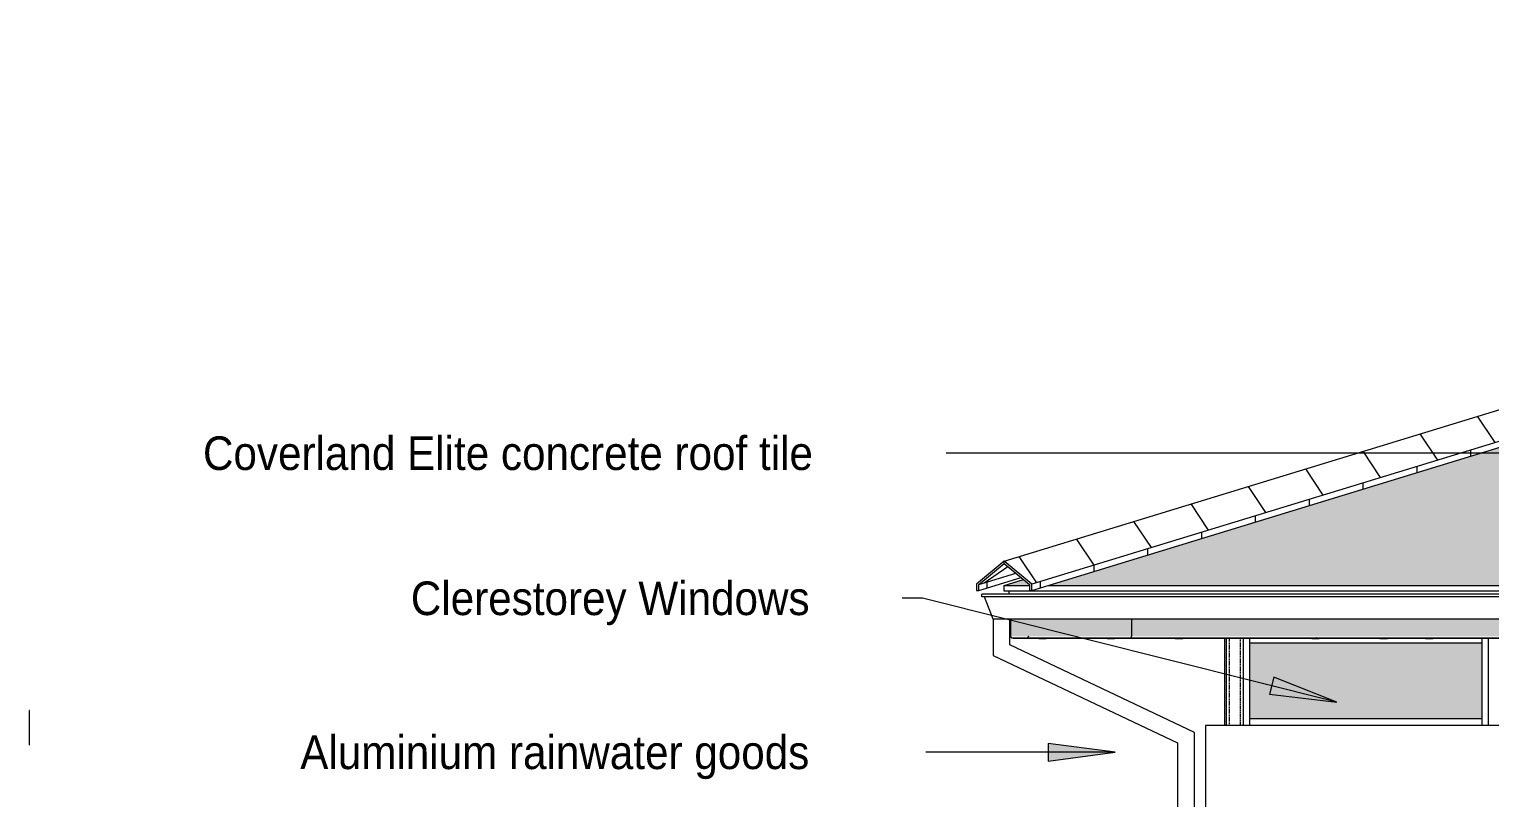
# Model space of a CAD drawing. Header units: millimetres. Extents: x -35517 to 139323, y -3702 to 5999.
# Drawn here: x -35517 to -28991, y 2483 to 5915 of the extents above; entities that cross this region are included whole.
import ezdxf

# ---------------------------------------------------------------- set-up
doc = ezdxf.new("R2010")
doc.units = ezdxf.units.MM
doc.linetypes.add('Hidden', pattern=[7.14375, 4.7625, -2.38125])
for name, color, linetype, lineweight in [('A-GENM', 13, 'Continuous', 5), ('A-GLAZ-CURT', 52, 'Continuous', 5), ('A-GLAZ-CWMG', 51, 'Continuous', 5), ('A-ROOF', 132, 'Continuous', 9), ('A-ROOF-OTLN', 132, 'Continuous', 5), ('A-ROOF-PATT', 132, 'Continuous', 9), ('G-ANNO-TEXT', 231, 'Continuous', 5), ('I-WALL', 2, 'Continuous', 9), ('S-COLS', 52, 'Continuous', 5)]:
    doc.layers.add(name, color=color, linetype=linetype, lineweight=lineweight)
doc.styles.add('Arial', font='arial.ttf', dxfattribs={"width": 0.9, "height": 150})

# ---------------------------------------------------------------- blocks, each defined once
blk = doc.blocks.new('Column Steel Square Hollow Sections - 75x75-1394927-GENERAL NORTH ELEVATION')
at = {"layer": 'S-COLS', "linetype": 'Hidden'}
for p, q in [((-30156.1, 3195), (-30156.1, 2805)), ((-30105.1, 2805), (-30105.1, 3195))]:
    blk.add_line(p, q, dxfattribs=at)
blk = doc.blocks.new('FP_144-GENERAL NORTH ELEVATION')
at = {"layer": 'A-ROOF-OTLN'}
blk.add_line((-31121.1, 3195), (-27173.6, 3195), dxfattribs=at)
at = {"layer": 'A-ROOF-PATT', "lineweight": 5}
for p, q in [((-31055, 3199.5), (-31055.2, 3199.2)), ((-31054.9, 3199.8), (-31055, 3199.5)), ((-31054.7, 3200.1), (-31054.9, 3199.8)), ((-31054.5, 3200.4), (-31054.7, 3200.1)), ((-31054.3, 3200.7), (-31054.5, 3200.4)), ((-31054.1, 3201.1), (-31054.3, 3200.7)), ((-31054, 3201.4), (-31054.1, 3201.1)), ((-31053.8, 3201.7), (-31054, 3201.4)), ((-31053.6, 3202.1), (-31053.8, 3201.7)), ((-31053.4, 3202.4), (-31053.6, 3202.1)), ((-31053.2, 3202.8), (-31053.4, 3202.4)), ((-31053.1, 3203.1), (-31053.2, 3202.8)), ((-31052.9, 3203.5), (-31053.1, 3203.1)), ((-31052.7, 3203.8), (-31052.9, 3203.5)), ((-31052.5, 3204.2), (-31052.7, 3203.8)), ((-31052.3, 3204.5), (-31052.5, 3204.2)), ((-30592.1, 3197), (-30592.1, 3204.5)), ((-31127.8, 3197), (-27173.6, 3197)), ((-31005.9, 3193.9), (-30972.4, 3193.9)), ((-30701.1, 3193.9), (-30667.6, 3193.9)), ((-30396.3, 3193.9), (-30362.8, 3193.9)), ((-29786.7, 3193.9), (-29753.2, 3193.9)), ((-29770.1, 3193.9), (-29770.3, 3193.8)), ((-29769.9, 3193.9), (-29770.1, 3193.9)), ((-29769.7, 3193.9), (-29769.9, 3193.9)), ((-29769.5, 3194), (-29769.7, 3193.9)), ((-29769.3, 3194.1), (-29769.5, 3194)), ((-29769.1, 3194.1), (-29769.3, 3194.1)), ((-29769, 3194.2), (-29769.1, 3194.1)), ((-29768.8, 3194.3), (-29769, 3194.2)), ((-29768.6, 3194.4), (-29768.8, 3194.3)), ((-29768.4, 3194.6), (-29768.6, 3194.4)), ((-29768.2, 3194.7), (-29768.4, 3194.6)), ((-29768, 3194.9), (-29768.2, 3194.7)), ((-29767.8, 3195), (-29768, 3194.9)), ((-29767.7, 3195.2), (-29767.8, 3195)), ((-29767.5, 3195.4), (-29767.7, 3195.2)), ((-29767.3, 3195.6), (-29767.5, 3195.4)), ((-29767.1, 3195.8), (-29767.3, 3195.6)), ((-29766.9, 3196), (-29767.1, 3195.8)), ((-29766.7, 3196.2), (-29766.9, 3196)), ((-29766.5, 3196.5), (-29766.7, 3196.2)), ((-29766.3, 3196.7), (-29766.5, 3196.5)), ((-29766.2, 3197), (-29766.3, 3196.7)), ((-29766, 3197.2), (-29766.2, 3197)), ((-29765.8, 3197.5), (-29766, 3197.2)), ((-29481.9, 3193.9), (-29448.4, 3193.9)), ((-29278.7, 3193.9), (-29245.2, 3193.9))]:
    blk.add_line(p, q, dxfattribs=at)
blk = doc.blocks.new('System Panel - Glazed-1463157-GENERAL NORTH ELEVATION')
at = {"layer": 'A-GLAZ-CURT'}
blk.add_hatch(color=256, dxfattribs=at).paths.add_polyline_path([(-30063.1, 2835), (-29027.1, 2835), (-29027.1, 3175), (-30063.1, 3175), (-30063.1, 2915.2)])
blk = doc.blocks.new('Rectangular Mullion - 30x75-1463155-GENERAL NORTH ELEVATION')
at = {"layer": 'A-GLAZ-CWMG'}
for p, q in [((-30063.1, 3175), (-30063.1, 3195)), ((-30063.1, 3175), (-29027.1, 3175)), ((-29027.1, 3195), (-29027.1, 3175))]:
    blk.add_line(p, q, dxfattribs=at)
blk = doc.blocks.new('Rectangular Mullion - 30x75-1463156-GENERAL NORTH ELEVATION')
at = {"layer": 'A-GLAZ-CWMG'}
for p, q in [((-30063.1, 2805), (-30063.1, 2835)), ((-29027.1, 2835), (-30063.1, 2835)), ((-29027.1, 2835), (-29027.1, 2805))]:
    blk.add_line(p, q, dxfattribs=at)
blk = doc.blocks.new('Rectangular Mullion - 30x75-1460564-GENERAL NORTH ELEVATION')
at = {"layer": 'A-GLAZ-CWMG'}
for p, q in [((-27907.1, 3195), (-27907.1, 2805)), ((-27877.1, 2805), (-27877.1, 3195))]:
    blk.add_line(p, q, dxfattribs=at)
blk = doc.blocks.new('Rectangular Mullion - 30x75-1460565-GENERAL NORTH ELEVATION')
at = {"layer": 'A-GLAZ-CWMG'}
for p, q in [((-28922.1, 3195), (-28922.1, 2805)), ((-28892.1, 2805), (-28892.1, 3195))]:
    blk.add_line(p, q, dxfattribs=at)
blk = doc.blocks.new('Downpipe - Downpipe-V173-GENERAL NORTH ELEVATION')
at = {"layer": 'A-GENM'}
for p, q in [((-31210.6, 3282.2), (-31210.6, 3119)), ((-31135.6, 3166.5), (-31135.6, 3280.1)), ((-30310.6, 2775), (-31135.6, 3166.5)), ((-31210.6, 3119), (-30385.6, 2727.6)), ((-30310.6, 275.3), (-30310.6, 2775)), ((-30385.6, 2727.6), (-30385.6, 275.3))]:
    blk.add_line(p, q, dxfattribs=at)

msp = doc.modelspace()

# ---------------------------------------------------------------- hatches: boundary and pattern name
at = {"layer": 'A-ROOF-PATT', "lineweight": 5}
h = msp.add_hatch(dxfattribs=at)
h.set_pattern_fill('FP_15', color=256, style=0, pattern_type=2)
h.set_pattern_definition([(123.795, (-27214.44, 4676), (-308.4, 0.001), [])])
h.paths.add_polyline_path([(-31036.8, 3436.8), (-23392.1, 5774), (-23392.1, 5915.2), (-31160.6, 3540.1)])
h = msp.add_hatch(dxfattribs=at)
h.set_pattern_fill('FP_6', color=256, style=0, pattern_type=2)
h.set_pattern_definition([(0, (0, 9894.844), (323.85, 44.557), [76.2, -63.5, 88.9, -38.1, -165.1]), (0, (0, 9894.844), (323.85, 44.557), [-266.7, 114.3, -50.8]), (0, (76.2, 9896.7), (323.85, 44.557), [63.5, -241.3, 50.8, -76.2]), (0, (228.6, 9892.06), (323.85, 44.557), [38.1, -393.7]), (90, (0, 9894.84), (-107.95, 44.557), [42.701, -135.529]), (90, (76.2, 9894.84), (-107.95, 44.557), [41.773, -136.457]), (90, (139.7, 9894.84), (-107.95, 44.557), [38.988, -139.242]), (90, (228.6, 9892.06), (-107.95, 44.557), [42.701, -135.529]), (90, (266.7, 9892.06), (-107.95, 44.557), [42.701, -135.529]), (90, (381, 9894.84), (-107.95, 44.557), [40.844, -137.385])])
h.paths.add_polyline_path([(-31160.6, 3431.1), (-31047.4, 3431.1), (-31047.4, 3435.3), (-31074.1, 3457.6), (-31146.9, 3435.3)])
h.paths.add_polyline_path([(-30965.3, 3431.1), (-15818.8, 3431.1), (-23392.1, 5746.5), (-30946.9, 3436.8)])
h.paths.add_polyline_path([(-15706, 3431.1), (-15623.6, 3431.1), (-15710.1, 3457.6), (-15736.7, 3435.3), (-15736.7, 3431.1)])
h = msp.add_hatch(dxfattribs=at)
h.set_pattern_fill('FP_11', color=256, style=0, pattern_type=2)
h.set_pattern_definition([(90, (-27152.57, 4618.24), (-240.416, 1e-14), [])])
h.paths.add_polyline_path([(-31036.8, 3424.6), (-23392.1, 5761.9), (-23392.1, 5774), (-31036.8, 3436.8)])
h = msp.add_hatch(dxfattribs=at)
h.set_pattern_fill('FP_12', color=256, style=0, pattern_type=2)
h.set_pattern_definition([(90, (-27152.57, 4604.5), (-240.416, 1e-14), [])])
h.paths.add_polyline_path([(-31036.8, 3409.3), (-23392.1, 5746.5), (-23392.1, 5761.9), (-31036.8, 3424.6)])
h = msp.add_hatch(dxfattribs=at)
h.set_pattern_fill('FP_10', color=256, style=0, pattern_type=2)
h.set_pattern_definition([(90, (-31160.56, 3474.71), (-240.42, 1e-14), [])])
h.paths.add_polyline_path([(-31273.7, 3409.3), (-31273.7, 3435.3), (-31160.6, 3529.8), (-31047.4, 3435.3), (-31047.4, 3409.3), (-31036.8, 3409.3), (-31036.8, 3436.8), (-31160.6, 3540.1), (-31284.3, 3436.8), (-31284.3, 3409.3)])
h = msp.add_hatch(dxfattribs=at)
h.set_pattern_fill('FP_13', color=256, style=0, pattern_type=2)
h.set_pattern_definition([(34.74, (-27332.88, 4670.12), (-143.142, -0.0011), [])])
h.paths.add_polyline_path([(-31273.7, 3435.3), (-31108.1, 3486), (-31160.6, 3529.8), (-31272, 3436.8)])
h = msp.add_hatch(dxfattribs=at)
h.set_pattern_fill('FP_14', color=256, style=0, pattern_type=2)
h.set_pattern_definition([(90, (-27389.45, 4609.84), (-240.416, 1e-14), [])])
h.paths.add_polyline_path([(-31273.7, 3409.3), (-31085.2, 3466.9), (-31108.1, 3486), (-31273.7, 3435.3)])
h = msp.add_hatch(dxfattribs=at)
h.set_pattern_fill('FP_26', color=256, style=0, pattern_type=2)
h.set_pattern_definition([(0, (-28770.69, 0), (406.4, 101.6), [33.528, -271.272, 33.528, -271.272, -1625.6]), (0, (-28770.69, 0), (406.4, 101.6), [-609.6, 33.528, -576.072, 33.528, -271.272, -711.2]), (0, (-28770.69, 0), (406.4, 101.6), [-1524, 33.528, -169.672, 33.528, -474.472]), (120, (-28618.29, 50.8), (-291.1882, 301.1527), [33.528, -271.272, 33.528, -271.272, -1625.6]), (120, (-28618.29, 50.8), (-291.1882, 301.1527), [-609.6, 33.528, -576.072, 33.528, -271.272, -711.2]), (120, (-28618.29, 50.8), (-291.1882, 301.1527), [-1524, 33.528, -169.672, 33.528, -474.472]), (240, (-28567.49, 254), (-115.2118, -402.7527), [33.528, -271.272, 33.528, -271.272, -1625.6]), (240, (-28567.49, 254), (-115.2118, -402.7527), [-609.6, 33.528, -576.072, 33.528, -271.272, -711.2]), (240, (-28567.49, 254), (-115.2118, -402.7527), [-1524, 33.528, -169.672, 33.528, -474.472])])
h.paths.add_polyline_path([(-23288.7, 3204.5), (-17362.1, 3204.5), (-17362.1, 3280.1), (-27098.6, 3280.1), (-27098.6, 3204.5), (-23449.6, 3204.5)])
h.paths.add_polyline_path([(-15653.6, 3204.5), (-15653.6, 3280.1), (-17287.1, 3280.1), (-17287.1, 3204.5), (-15887.6, 3204.5)])
h.paths.add_polyline_path([(-30368, 3204.5), (-27173.6, 3204.5), (-27173.6, 3280.1), (-31130.6, 3280.1), (-31130.6, 3204.5)])
h = msp.add_hatch(dxfattribs=at)
h.set_pattern_fill('FP_28', color=256, style=0, pattern_type=2)
h.set_pattern_definition([(0, (-23392.1, 3309.8), (0, 1200), []), (90, (-23392, 3309.8), (-2400, 1e-13), [])])
h.paths.add_polyline_path([(-23288.7, 3204.5), (-17362.1, 3204.5), (-17362.1, 3280.1), (-27098.6, 3280.1), (-27098.6, 3204.5), (-23449.6, 3204.5)])
h.paths.add_polyline_path([(-15653.6, 3204.5), (-15653.6, 3280.1), (-17287.1, 3280.1), (-17287.1, 3204.5), (-15887.6, 3204.5)])
h.paths.add_polyline_path([(-30368, 3204.5), (-27173.6, 3204.5), (-27173.6, 3280.1), (-31130.6, 3280.1), (-31130.6, 3204.5)])
at = {"layer": 'G-ANNO-TEXT'}
for points in [[(-29675, 2910.4), (-29956.4, 3021.6), (-29975.6, 2945)], [(-30664.2, 2686.1), (-30964.2, 2725.6), (-30964.2, 2646.6)]]:
    msp.add_hatch(color=7, dxfattribs=at).paths.add_polyline_path(points)

# ---------------------------------------------------------------- linework, layer by layer
at = {"layer": 'A-ROOF'}
for p, q in [((-31160.6, 3431.1), (-31074.1, 3457.6)), ((-31160.6, 3431.1), (-31047.4, 3431.1)), ((-31160.6, 3405), (-31160.6, 3431.1)), ((526.4, 3405), (-31160.6, 3405)), ((-30965.3, 3431.1), (-15818.8, 3431.1)), ((-35514.7, 2872.4), (-35516.6, 2872.4)), ((-35514.7, 2720), (-35514.7, 2872.4)), ((-35516.6, 2720), (-35514.7, 2720))]:
    msp.add_line(p, q, dxfattribs=at)
at = {"layer": 'A-ROOF-OTLN'}
for p, q in [((-31160.6, 3540.1), (-23392.1, 5915.2)), ((-23392.1, 5774), (-31036.8, 3436.8)), ((-31036.8, 3409.3), (-23392.1, 5746.5)), ((-31160.6, 3540.1), (-31284.3, 3436.8)), ((-31273.7, 3435.3), (-31160.6, 3529.8)), ((-31036.8, 3436.8), (-31160.6, 3540.1)), ((-31160.6, 3529.8), (-31047.4, 3435.3)), ((-31273.7, 3435.3), (-31108.1, 3486)), ((-31273.7, 3409.3), (-31085.2, 3466.9)), ((-31284.3, 3436.8), (-31284.3, 3409.3)), ((-31284.3, 3409.3), (-31273.7, 3409.3)), ((-31273.7, 3409.3), (-31273.7, 3435.3)), ((-31138.7, 3392.3), (-31138.7, 3405)), ((-31047.4, 3435.3), (-31047.4, 3409.3)), ((-31047.4, 3409.3), (-31036.8, 3409.3)), ((-31036.8, 3409.3), (-31036.8, 3436.8)), ((626.4, 3392.3), (-31260.6, 3392.3)), ((-31260.6, 3379.6), (-31260.6, 3392.3)), ((626.4, 3379.6), (-31260.6, 3379.6)), ((-31209.8, 3280.1), (-31247.9, 3379.6)), ((-1746.1, 3280.1), (-31209.8, 3280.1)), ((-31130.6, 3204.5), (-31130.6, 3280.1))]:
    msp.add_line(p, q, dxfattribs=at)
msp.add_open_spline([(-31121.1, 3195), (-31121.9, 3195), (-31123.1, 3195.2), (-31124.7, 3195.7), (-31125.6, 3196.2), (-31126.3, 3196.6), (-31127, 3197.1), (-31127.6, 3197.6), (-31128.2, 3198.2), (-31128.7, 3198.9), (-31129.3, 3199.7), (-31129.9, 3200.9), (-31130.4, 3202.4), (-31130.6, 3203.7), (-31130.6, 3204.5)], degree=3, knots=[0, 0, 0, 0, 0.166667, 0.25, 0.333333, 0.375, 0.416667, 0.5, 0.541667, 0.583333, 0.666667, 0.75, 0.833333, 1, 1, 1, 1], dxfattribs=at)
at = {"layer": 'G-ANNO-TEXT', "color": 7}
for p, q in [((-27364.5, 4021.8), (-31825.9, 4021.8)), ((-31525.8, 3373.8), (-31825.9, 3373.8)), ((-29675, 2910.4), (-31525.8, 3373.8)), ((-29956.4, 3021.6), (-29975.6, 2945)), ((-29675, 2910.4), (-29956.4, 3021.6)), ((-29975.6, 2945), (-29675, 2910.4)), ((-30664.2, 2686.1), (-31825.9, 2686.1)), ((-30664.2, 2686.1), (-30964.2, 2725.6)), ((-30964.2, 2725.6), (-30964.2, 2646.6)), ((-30964.2, 2646.6), (-30664.2, 2686.1))]:
    msp.add_line(p, q, dxfattribs=at)
at = {"layer": 'I-WALL'}
for p, q in [((-27173.6, 2805), (-30260.6, 2805)), ((-30260.6, 2805), (-30260.6, 2380))]:
    msp.add_line(p, q, dxfattribs=at)
at = {"layer": 'S-COLS'}
for p, q in [((-30174.1, 2805), (-30174.1, 3195)), ((-30168.1, 2805), (-30168.1, 3195)), ((-30093.1, 3195), (-30093.1, 2805)), ((-28997.1, 2805), (-28997.1, 3195))]:
    msp.add_line(p, q, dxfattribs=at)

# ---------------------------------------------------------------- block references
at = {"layer": 'A-GENM'}
msp.add_blockref('Downpipe - Downpipe-V173-GENERAL NORTH ELEVATION', (0, 0), dxfattribs=at)
at = {"layer": 'A-GLAZ-CURT'}
msp.add_blockref('System Panel - Glazed-1463157-GENERAL NORTH ELEVATION', (0, 0), dxfattribs=at)
at = {"layer": 'A-GLAZ-CWMG'}
for name, p in [('Rectangular Mullion - 30x75-1460565-GENERAL NORTH ELEVATION', (-1171, 0)), ('Rectangular Mullion - 30x75-1463155-GENERAL NORTH ELEVATION', (0, 0)), ('Rectangular Mullion - 30x75-1460564-GENERAL NORTH ELEVATION', (-1120, 0)), ('Rectangular Mullion - 30x75-1463156-GENERAL NORTH ELEVATION', (0, 0))]:
    msp.add_blockref(name, p, dxfattribs=at)
at = {"layer": 'A-ROOF-OTLN'}
msp.add_blockref('FP_144-GENERAL NORTH ELEVATION', (0, 0), dxfattribs=at)
at = {"layer": 'S-COLS', "linetype": 'Hidden'}
msp.add_blockref('Column Steel Square Hollow Sections - 75x75-1394927-GENERAL NORTH ELEVATION', (0, 0), dxfattribs=at)

# ---------------------------------------------------------------- next in the draw order: texts
at = {"layer": 'G-ANNO-TEXT', "color": 7, "char_height": 150, "attachment_point": 1, "style": 'Arial', "bg_fill": 3, "box_fill_scale": 1.25, "bg_fill_color": 256, "bg_fill_true_color": 13158600, "bg_fill_transparency": 0}
for s, insert, width in [('Coverland Elite concrete roof tile', (-34740.3, 4096.8), 3282.91), ('Clerestorey Windows', (-33811.6, 3448.8), 2157.341), ('Aluminium rainwater goods', (-34305.7, 2761.1), 2756.202)]:
    msp.add_mtext(s, dxfattribs=dict(at, insert=insert, width=width))

doc.saveas('drawing.dxf')
